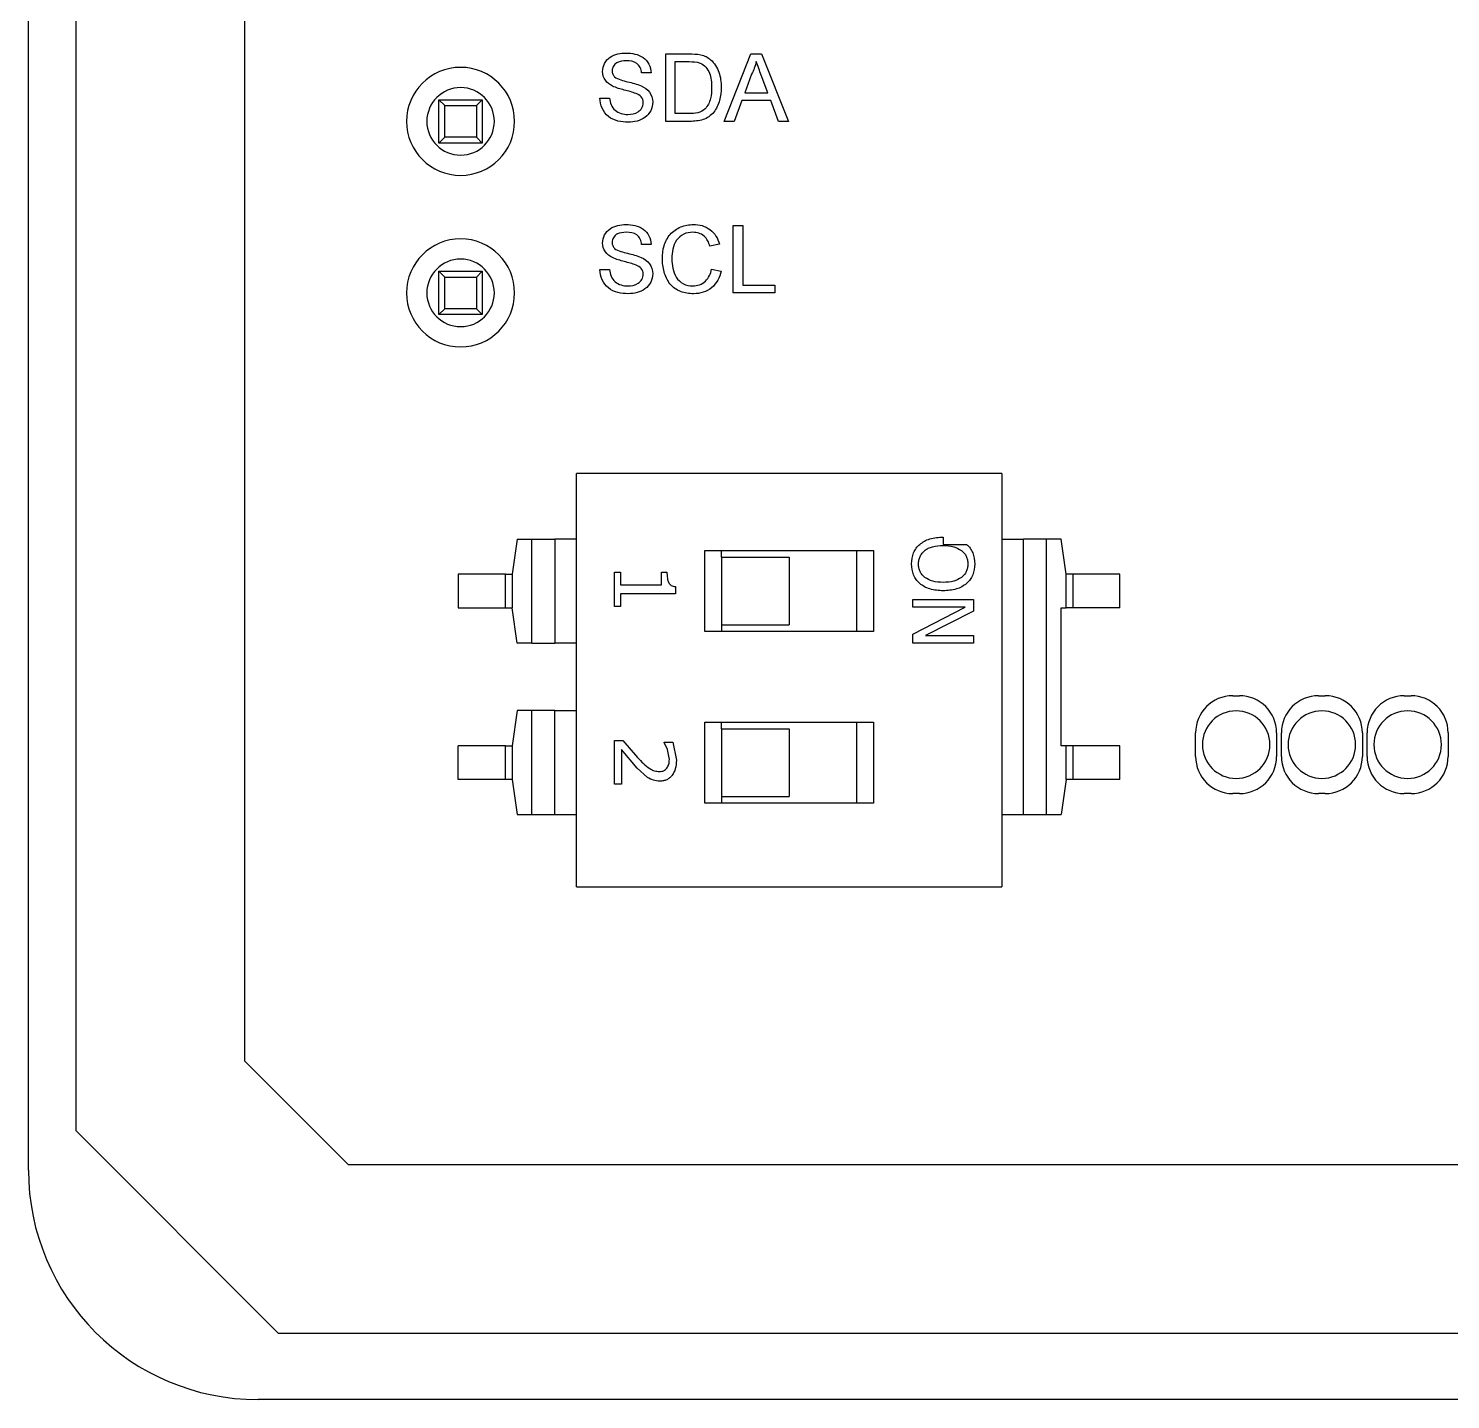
# Model space of a CAD drawing. Header units: millimetres. Extents: x 0 to 418, y 0 to 287.
# Drawn here: x 201.17 to 222.23, y 148.32 to 168.63 of the extents above; entities that cross this region are included whole.
import ezdxf

# ---------------------------------------------------------------- set-up
doc = ezdxf.new("R2010")
doc.units = ezdxf.units.MM

msp = doc.modelspace()

# ---------------------------------------------------------------- linework, layer by layer
at = {"color": 7, "linetype": 'Continuous'}
for p, q in [((201.171, 151.721), (201.171, 185.321)), ((201.871, 184.141), (201.871, 152.304)), ((204.371, 183.102), (204.371, 153.34)), ((210.61, 167.251), (210.61, 168.251)), ((210.61, 168.251), (210.952, 168.251)), ((210.751, 168.136), (210.954, 168.136)), ((210.751, 167.367), (210.751, 168.136)), ((211.473, 167.251), (211.87, 168.251)), ((211.87, 168.251), (212.029, 168.251)), ((212.029, 168.251), (212.426, 167.251)), ((210.392, 167.969), (210.251, 167.969)), ((211.881, 167.951), (211.779, 167.674)), ((212.12, 167.674), (212.023, 167.937)), ((211.779, 167.674), (212.12, 167.674)), ((207.251, 166.931), (207.251, 167.571)), ((207.251, 167.571), (207.337, 167.486)), ((207.251, 167.571), (207.891, 167.571)), ((207.337, 167.017), (207.337, 167.486)), ((207.337, 167.486), (207.806, 167.486)), ((207.891, 167.571), (207.806, 167.486)), ((207.806, 167.486), (207.806, 167.017)), ((207.891, 167.571), (207.891, 166.931)), ((209.635, 167.597), (209.777, 167.597)), ((211.736, 167.559), (211.623, 167.251)), ((212.163, 167.559), (211.736, 167.559)), ((212.277, 167.251), (212.163, 167.559)), ((210.968, 167.251), (210.61, 167.251)), ((210.957, 167.367), (210.751, 167.367)), ((211.623, 167.251), (211.473, 167.251)), ((212.426, 167.251), (212.277, 167.251)), ((207.337, 167.017), (207.251, 166.931)), ((207.806, 167.017), (207.337, 167.017)), ((207.891, 166.931), (207.806, 167.017)), ((207.891, 166.931), (207.251, 166.931)), ((211.61, 164.711), (211.61, 165.711)), ((211.61, 165.711), (211.751, 165.711)), ((211.751, 165.711), (211.751, 164.827)), ((210.392, 165.429), (210.251, 165.429)), ((211.405, 165.433), (211.264, 165.403)), ((207.251, 164.391), (207.251, 165.031)), ((207.251, 165.031), (207.337, 164.946)), ((207.251, 165.031), (207.891, 165.031)), ((207.337, 164.477), (207.337, 164.946)), ((207.337, 164.946), (207.806, 164.946)), ((207.891, 165.031), (207.806, 164.946)), ((207.806, 164.946), (207.806, 164.477)), ((207.891, 165.031), (207.891, 164.391)), ((209.635, 165.057), (209.777, 165.057)), ((211.289, 165.064), (211.43, 165.031)), ((212.225, 164.711), (211.61, 164.711)), ((211.751, 164.827), (212.225, 164.827)), ((212.225, 164.827), (212.225, 164.711)), ((207.337, 164.477), (207.251, 164.391)), ((207.891, 164.391), (207.251, 164.391)), ((207.806, 164.477), (207.337, 164.477)), ((207.891, 164.391), (207.806, 164.477)), ((209.286, 155.915), (209.286, 162.035)), ((215.586, 162.035), (209.286, 162.035)), ((215.586, 162.035), (215.586, 155.915)), ((208.407, 161.065), (208.333, 160.545)), ((208.407, 161.065), (208.626, 161.065)), ((208.626, 159.525), (208.626, 161.065)), ((208.966, 161.065), (208.966, 159.525)), ((209.286, 161.065), (208.966, 161.065)), ((214.717, 161.095), (214.717, 160.987)), ((214.717, 160.987), (215.065, 160.987)), ((215.586, 161.065), (215.907, 161.065)), ((215.907, 156.985), (215.907, 161.065)), ((216.246, 156.985), (216.246, 161.065)), ((216.466, 161.065), (216.246, 161.065)), ((216.539, 160.545), (216.466, 161.065)), ((211.186, 160.895), (213.686, 160.895)), ((211.186, 159.695), (211.186, 160.895)), ((211.436, 160.795), (211.436, 160.895)), ((211.436, 160.795), (212.436, 160.795)), ((211.436, 160.795), (211.436, 159.795)), ((212.436, 160.795), (212.436, 159.795)), ((213.436, 160.895), (213.436, 159.695)), ((213.686, 160.895), (213.686, 159.695)), ((207.536, 160.545), (207.536, 160.045)), ((208.236, 160.545), (207.536, 160.545)), ((208.236, 160.045), (208.236, 160.545)), ((208.333, 160.545), (208.333, 160.045)), ((209.849, 160.576), (209.941, 160.576)), ((209.849, 160.068), (209.849, 160.576)), ((209.941, 160.576), (209.941, 160.388)), ((210.544, 160.576), (210.626, 160.576)), ((210.544, 160.388), (210.544, 160.576)), ((216.539, 160.045), (216.539, 160.545)), ((216.636, 160.545), (216.636, 160.045)), ((217.336, 160.545), (216.636, 160.545)), ((217.336, 160.045), (217.336, 160.545)), ((209.941, 160.388), (210.544, 160.388)), ((210.752, 160.362), (210.752, 160.253)), ((209.941, 160.068), (209.849, 160.068)), ((209.941, 160.253), (209.941, 160.068)), ((210.752, 160.253), (209.941, 160.253)), ((214.267, 160.168), (215.167, 160.168)), ((214.267, 160.056), (214.267, 160.168)), ((215.043, 160.056), (214.267, 160.056)), ((214.267, 159.658), (215.043, 160.056)), ((215.167, 160.168), (215.167, 159.998)), ((207.536, 160.045), (208.236, 160.045)), ((208.407, 159.525), (208.333, 160.045)), ((215.167, 159.998), (214.455, 159.635)), ((216.466, 160.045), (216.539, 160.045)), ((216.466, 158.005), (216.466, 160.045)), ((217.336, 160.045), (216.636, 160.045)), ((213.686, 159.695), (211.186, 159.695)), ((211.436, 159.795), (212.436, 159.795)), ((211.436, 159.795), (211.436, 159.695)), ((214.267, 159.524), (214.267, 159.658)), ((214.455, 159.635), (215.167, 159.635)), ((215.167, 159.635), (215.167, 159.524)), ((208.626, 159.525), (208.407, 159.525)), ((209.286, 159.525), (208.966, 159.525)), ((215.167, 159.524), (214.267, 159.524)), ((219.006, 158.746), (219.106, 158.746)), ((220.276, 158.746), (220.376, 158.746)), ((221.546, 158.746), (221.646, 158.746)), ((208.407, 158.525), (208.333, 158.005)), ((208.626, 158.525), (208.407, 158.525)), ((208.626, 156.985), (208.626, 158.525)), ((208.966, 156.985), (208.966, 158.525)), ((208.966, 158.525), (209.286, 158.525)), ((211.186, 158.355), (213.686, 158.355)), ((211.186, 157.155), (211.186, 158.355)), ((211.436, 158.255), (211.436, 158.355)), ((211.436, 158.255), (211.436, 157.255)), ((211.436, 158.255), (212.436, 158.255)), ((212.436, 158.255), (212.436, 157.255)), ((213.436, 158.355), (213.436, 157.155)), ((213.686, 158.355), (213.686, 157.155)), ((218.456, 157.846), (218.456, 158.196)), ((219.656, 158.196), (219.656, 157.846)), ((219.726, 157.846), (219.726, 158.196)), ((220.926, 158.196), (220.926, 157.846)), ((220.996, 157.846), (220.996, 158.196)), ((222.196, 158.196), (222.196, 157.846)), ((207.536, 157.505), (207.536, 158.005)), ((208.236, 158.005), (207.536, 158.005)), ((208.236, 157.505), (208.236, 158.005)), ((208.333, 158.005), (208.333, 157.505)), ((209.849, 158.081), (209.976, 158.081)), ((209.849, 157.437), (209.849, 158.081)), ((209.976, 158.081), (210.193, 157.829)), ((210.585, 158.059), (210.714, 158.059)), ((210.585, 158.051), (210.585, 158.059)), ((210.635, 157.95), (210.585, 158.051)), ((210.663, 157.801), (210.635, 157.95)), ((210.714, 158.059), (210.768, 157.791)), ((216.539, 158.005), (216.466, 158.005)), ((216.539, 157.505), (216.539, 158.005)), ((216.636, 158.005), (216.636, 157.505)), ((217.336, 158.005), (216.636, 158.005)), ((217.336, 157.505), (217.336, 158.005)), ((209.953, 157.949), (209.953, 157.437)), ((210.186, 157.674), (209.953, 157.949)), ((210.34, 157.534), (210.186, 157.674)), ((208.236, 157.505), (207.536, 157.505)), ((208.333, 157.505), (208.407, 156.985)), ((209.953, 157.437), (209.849, 157.437)), ((216.539, 157.505), (216.466, 156.985)), ((217.336, 157.505), (216.636, 157.505)), ((213.686, 157.155), (211.186, 157.155)), ((211.436, 157.255), (212.436, 157.255)), ((211.436, 157.255), (211.436, 157.155)), ((219.106, 157.296), (219.006, 157.296)), ((220.376, 157.296), (220.276, 157.296)), ((221.646, 157.296), (221.546, 157.296)), ((208.407, 156.985), (208.626, 156.985)), ((208.966, 156.985), (209.286, 156.985)), ((215.586, 156.985), (215.907, 156.985)), ((216.246, 156.985), (216.466, 156.985)), ((209.286, 155.915), (215.586, 155.915)), ((204.371, 153.34), (205.907, 151.804)), ((201.871, 152.304), (204.871, 149.304)), ((205.907, 151.804), (237.823, 151.804)), ((204.871, 149.304), (238.856, 149.304)), ((240.471, 148.321), (204.571, 148.321))]:
    msp.add_line(p, q, dxfattribs=at)
for centre, radius, start, end in [((207.571, 167.251), 0.8, 90, 270), ((207.571, 167.251), 0.8, 270, 90), ((207.571, 167.251), 0.5, 90, 270), ((207.571, 167.251), 0.5, 270, 90), ((207.571, 164.711), 0.8, 90, 270), ((207.571, 164.711), 0.8, 270, 90), ((207.571, 164.711), 0.5, 90, 270), ((207.571, 164.711), 0.5, 270, 90), ((219.006, 158.196), 0.55, 90, 180), ((219.106, 158.196), 0.55, 0, 90), ((220.276, 158.196), 0.55, 90, 180), ((220.376, 158.196), 0.55, 0, 90), ((221.546, 158.196), 0.55, 90, 180), ((221.646, 158.196), 0.55, 0, 90), ((219.056, 158.021), 0.5, 90, 270), ((219.056, 158.021), 0.5, 270, 90), ((220.326, 158.021), 0.5, 90, 270), ((220.326, 158.021), 0.5, 270, 90), ((221.596, 158.021), 0.5, 90, 270), ((221.596, 158.021), 0.5, 270, 90), ((219.006, 157.846), 0.55, 180, 270), ((219.106, 157.846), 0.55, 270, 0), ((220.276, 157.846), 0.55, 180, 270), ((220.376, 157.846), 0.55, 270, 0), ((221.546, 157.846), 0.55, 180, 270), ((221.646, 157.846), 0.55, 270, 0), ((204.571, 151.721), 3.4, 180, 270)]:
    msp.add_arc(centre, radius, start, end, dxfattribs=at)
for points, knots in [([(209.674, 167.99), (209.676, 168.032), (209.684, 168.073), (209.723, 168.146), (209.751, 168.178), (209.853, 168.248), (209.939, 168.262), (210.021, 168.264)], [0, 0, 0, 0, 0.25, 0.25, 0.5, 0.5, 1, 1, 1, 1]), ([(210.027, 168.149), (209.978, 168.148), (209.927, 168.144), (209.865, 168.107), (209.847, 168.089), (209.821, 168.048), (209.816, 168.024), (209.815, 168)], [0, 0, 0, 0, 0.5, 0.5, 0.75, 0.75, 1, 1, 1, 1]), ([(210.021, 168.264), (210.065, 168.263), (210.11, 168.26), (210.196, 168.238), (210.238, 168.222), (210.31, 168.171), (210.339, 168.136), (210.38, 168.058), (210.389, 168.013), (210.392, 167.969)], [0, 0, 0, 0, 0.25, 0.25, 0.5, 0.5, 0.75, 0.75, 1, 1, 1, 1]), ([(210.251, 167.969), (210.248, 167.996), (210.242, 168.023), (210.219, 168.071), (210.202, 168.093), (210.137, 168.141), (210.08, 168.148), (210.027, 168.149)], [0, 0, 0, 0, 0.25, 0.25, 0.5, 0.5, 1, 1, 1, 1]), ([(211.119, 168.115), (211.183, 168.087), (211.231, 168.03), (211.284, 167.9), (211.288, 167.829), (211.289, 167.759)], [0, 0, 0, 0, 0.5, 0.5, 1, 1, 1, 1]), ([(211.128, 168.237), (211.155, 168.23), (211.181, 168.222), (211.23, 168.198), (211.253, 168.182), (211.274, 168.165)], [0, 0, 0, 0, 0.5, 0.5, 1, 1, 1, 1]), ([(211.274, 168.165), (211.331, 168.116), (211.372, 168.05), (211.421, 167.908), (211.43, 167.832), (211.43, 167.757)], [0, 0, 0, 0, 0.5, 0.5, 1, 1, 1, 1]), ([(209.822, 167.774), (209.781, 167.796), (209.742, 167.823), (209.688, 167.898), (209.675, 167.944), (209.674, 167.99)], [0, 0, 0, 0, 0.5, 0.5, 1, 1, 1, 1]), ([(209.815, 168), (209.816, 167.983), (209.818, 167.967), (209.83, 167.936), (209.84, 167.923), (209.851, 167.911)], [0, 0, 0, 0, 0.5, 0.5, 1, 1, 1, 1]), ([(209.851, 167.911), (209.877, 167.889), (209.911, 167.877), (209.977, 167.855), (210.011, 167.846), (210.112, 167.821), (210.18, 167.804), (210.244, 167.777)], [0, 0, 0, 0, 0.25, 0.25, 0.5, 0.5, 1, 1, 1, 1]), ([(210.17, 167.663), (210.113, 167.687), (210.053, 167.699), (209.935, 167.731), (209.876, 167.747), (209.822, 167.774)], [0, 0, 0, 0, 0.5, 0.5, 1, 1, 1, 1]), ([(210.277, 167.528), (210.275, 167.559), (210.267, 167.59), (210.226, 167.637), (210.198, 167.651), (210.17, 167.663)], [0, 0, 0, 0, 0.5, 0.5, 1, 1, 1, 1]), ([(210.244, 167.777), (210.292, 167.755), (210.338, 167.726), (210.401, 167.641), (210.417, 167.588), (210.418, 167.535)], [0, 0, 0, 0, 0.5, 0.5, 1, 1, 1, 1]), ([(211.43, 167.757), (211.429, 167.691), (211.424, 167.626), (211.388, 167.5), (211.361, 167.439), (211.3, 167.363), (211.276, 167.34), (211.223, 167.302), (211.192, 167.288), (211.099, 167.258), (211.033, 167.252), (210.968, 167.251)], [0, 0, 0, 0, 0.25, 0.25, 0.5, 0.5, 0.625, 0.625, 0.75, 0.75, 1, 1, 1, 1]), ([(211.289, 167.759), (211.288, 167.702), (211.285, 167.644), (211.264, 167.561), (211.254, 167.534), (211.229, 167.482), (211.212, 167.459), (211.193, 167.437)], [0, 0, 0, 0, 0.5, 0.5, 0.75, 0.75, 1, 1, 1, 1]), ([(210.054, 167.239), (210.002, 167.239), (209.95, 167.243), (209.85, 167.269), (209.801, 167.291), (209.721, 167.357), (209.69, 167.399), (209.647, 167.494), (209.638, 167.546), (209.635, 167.597)], [0, 0, 0, 0, 0.25, 0.25, 0.5, 0.5, 0.75, 0.75, 1, 1, 1, 1]), ([(209.777, 167.597), (209.781, 167.564), (209.787, 167.53), (209.812, 167.467), (209.832, 167.438), (209.884, 167.395), (209.915, 167.379), (209.98, 167.358), (210.014, 167.355), (210.048, 167.354)], [0, 0, 0, 0, 0.25, 0.25, 0.5, 0.5, 0.75, 0.75, 1, 1, 1, 1]), ([(210.048, 167.354), (210.102, 167.355), (210.157, 167.364), (210.224, 167.408), (210.243, 167.428), (210.269, 167.475), (210.275, 167.502), (210.277, 167.528)], [0, 0, 0, 0, 0.5, 0.5, 0.75, 0.75, 1, 1, 1, 1]), ([(210.418, 167.535), (210.416, 167.492), (210.407, 167.448), (210.366, 167.371), (210.337, 167.337), (210.266, 167.285), (210.226, 167.267), (210.142, 167.244), (210.098, 167.24), (210.054, 167.239)], [0, 0, 0, 0, 0.25, 0.25, 0.5, 0.5, 0.75, 0.75, 1, 1, 1, 1]), ([(211.193, 167.437), (211.163, 167.408), (211.124, 167.388), (211.042, 167.369), (210.999, 167.367), (210.957, 167.367)], [0, 0, 0, 0, 0.5, 0.5, 1, 1, 1, 1]), ([(209.674, 165.45), (209.676, 165.492), (209.684, 165.533), (209.723, 165.606), (209.751, 165.638), (209.853, 165.708), (209.939, 165.722), (210.021, 165.724)], [0, 0, 0, 0, 0.25, 0.25, 0.5, 0.5, 1, 1, 1, 1]), ([(210.027, 165.609), (209.978, 165.608), (209.927, 165.604), (209.865, 165.567), (209.847, 165.549), (209.821, 165.508), (209.816, 165.484), (209.815, 165.46)], [0, 0, 0, 0, 0.5, 0.5, 0.75, 0.75, 1, 1, 1, 1]), ([(210.021, 165.724), (210.065, 165.723), (210.11, 165.72), (210.196, 165.698), (210.238, 165.682), (210.31, 165.631), (210.339, 165.596), (210.38, 165.518), (210.389, 165.473), (210.392, 165.429)], [0, 0, 0, 0, 0.25, 0.25, 0.5, 0.5, 0.75, 0.75, 1, 1, 1, 1]), ([(210.251, 165.429), (210.248, 165.456), (210.242, 165.483), (210.219, 165.531), (210.202, 165.553), (210.137, 165.601), (210.08, 165.608), (210.027, 165.609)], [0, 0, 0, 0, 0.25, 0.25, 0.5, 0.5, 1, 1, 1, 1]), ([(210.559, 165.219), (210.56, 165.283), (210.566, 165.348), (210.604, 165.47), (210.634, 165.529), (210.717, 165.626), (210.772, 165.663), (210.891, 165.713), (210.955, 165.723), (211.019, 165.724)], [0, 0, 0, 0, 0.25, 0.25, 0.5, 0.5, 0.75, 0.75, 1, 1, 1, 1]), ([(211.012, 165.609), (210.965, 165.608), (210.918, 165.601), (210.832, 165.56), (210.796, 165.529), (210.742, 165.451), (210.726, 165.406), (210.705, 165.314), (210.701, 165.267), (210.7, 165.219)], [0, 0, 0, 0, 0.25, 0.25, 0.5, 0.5, 0.75, 0.75, 1, 1, 1, 1]), ([(211.264, 165.403), (211.246, 165.459), (211.22, 165.515), (211.154, 165.573), (211.127, 165.587), (211.071, 165.605), (211.042, 165.608), (211.012, 165.609)], [0, 0, 0, 0, 0.5, 0.5, 0.75, 0.75, 1, 1, 1, 1]), ([(211.019, 165.724), (211.063, 165.723), (211.107, 165.719), (211.19, 165.695), (211.23, 165.675), (211.299, 165.622), (211.329, 165.59), (211.376, 165.516), (211.392, 165.475), (211.405, 165.433)], [0, 0, 0, 0, 0.25, 0.25, 0.5, 0.5, 0.75, 0.75, 1, 1, 1, 1]), ([(209.822, 165.234), (209.781, 165.256), (209.742, 165.283), (209.688, 165.358), (209.675, 165.404), (209.674, 165.45)], [0, 0, 0, 0, 0.5, 0.5, 1, 1, 1, 1]), ([(209.815, 165.46), (209.816, 165.443), (209.818, 165.427), (209.83, 165.396), (209.84, 165.383), (209.851, 165.371)], [0, 0, 0, 0, 0.5, 0.5, 1, 1, 1, 1]), ([(209.851, 165.371), (209.877, 165.349), (209.911, 165.337), (209.977, 165.315), (210.011, 165.306), (210.112, 165.281), (210.18, 165.264), (210.244, 165.237)], [0, 0, 0, 0, 0.25, 0.25, 0.5, 0.5, 1, 1, 1, 1]), ([(210.17, 165.123), (210.113, 165.147), (210.053, 165.159), (209.935, 165.191), (209.876, 165.207), (209.822, 165.234)], [0, 0, 0, 0, 0.5, 0.5, 1, 1, 1, 1]), ([(210.277, 164.988), (210.275, 165.019), (210.267, 165.05), (210.226, 165.097), (210.198, 165.111), (210.17, 165.123)], [0, 0, 0, 0, 0.5, 0.5, 1, 1, 1, 1]), ([(210.244, 165.237), (210.292, 165.215), (210.338, 165.186), (210.401, 165.101), (210.417, 165.048), (210.418, 164.995)], [0, 0, 0, 0, 0.5, 0.5, 1, 1, 1, 1]), ([(211.022, 164.699), (210.956, 164.699), (210.89, 164.707), (210.767, 164.754), (210.712, 164.795), (210.631, 164.899), (210.604, 164.96), (210.567, 165.087), (210.559, 165.153), (210.559, 165.219)], [0, 0, 0, 0, 0.25, 0.25, 0.5, 0.5, 0.75, 0.75, 1, 1, 1, 1]), ([(210.7, 165.219), (210.7, 165.171), (210.704, 165.123), (210.723, 165.029), (210.738, 164.983), (210.79, 164.901), (210.827, 164.869), (210.913, 164.825), (210.961, 164.815), (211.009, 164.814)], [0, 0, 0, 0, 0.25, 0.25, 0.5, 0.5, 0.75, 0.75, 1, 1, 1, 1]), ([(210.054, 164.699), (210.002, 164.699), (209.95, 164.703), (209.85, 164.729), (209.801, 164.751), (209.721, 164.817), (209.69, 164.859), (209.647, 164.954), (209.638, 165.006), (209.635, 165.057)], [0, 0, 0, 0, 0.25, 0.25, 0.5, 0.5, 0.75, 0.75, 1, 1, 1, 1]), ([(209.777, 165.057), (209.781, 165.024), (209.787, 164.99), (209.812, 164.927), (209.832, 164.898), (209.884, 164.855), (209.915, 164.839), (209.98, 164.818), (210.014, 164.815), (210.048, 164.814)], [0, 0, 0, 0, 0.25, 0.25, 0.5, 0.5, 0.75, 0.75, 1, 1, 1, 1]), ([(210.048, 164.814), (210.102, 164.815), (210.157, 164.824), (210.224, 164.868), (210.243, 164.888), (210.269, 164.935), (210.275, 164.962), (210.277, 164.988)], [0, 0, 0, 0, 0.5, 0.5, 0.75, 0.75, 1, 1, 1, 1]), ([(210.418, 164.995), (210.416, 164.952), (210.407, 164.908), (210.366, 164.831), (210.337, 164.797), (210.266, 164.745), (210.226, 164.727), (210.142, 164.704), (210.098, 164.7), (210.054, 164.699)], [0, 0, 0, 0, 0.25, 0.25, 0.5, 0.5, 0.75, 0.75, 1, 1, 1, 1]), ([(211.009, 164.814), (211.043, 164.815), (211.078, 164.819), (211.142, 164.842), (211.172, 164.861), (211.247, 164.931), (211.274, 164.997), (211.289, 165.064)], [0, 0, 0, 0, 0.25, 0.25, 0.5, 0.5, 1, 1, 1, 1]), ([(211.43, 165.031), (211.418, 164.985), (211.402, 164.94), (211.355, 164.857), (211.325, 164.819), (211.252, 164.757), (211.209, 164.734), (211.118, 164.705), (211.07, 164.7), (211.022, 164.699)], [0, 0, 0, 0, 0.25, 0.25, 0.5, 0.5, 0.75, 0.75, 1, 1, 1, 1]), ([(214.248, 160.697), (214.254, 160.753), (214.261, 160.836), (214.315, 160.932), (214.352, 160.969), (214.371, 160.987)], [0, 0, 0, 0, 0.5143925, 0.7549791, 1, 1, 1, 1]), ([(214.352, 160.696), (214.353, 160.716), (214.355, 160.754), (214.374, 160.808), (214.404, 160.856), (214.445, 160.898), (214.498, 160.931), (214.588, 160.964), (214.664, 160.967), (214.717, 160.97)], [0, 0, 0, 0, 0.114237, 0.222304, 0.330029, 0.443296, 0.561439, 0.690848, 1, 1, 1, 1]), ([(214.371, 160.987), (214.393, 161.004), (214.438, 161.038), (214.554, 161.085), (214.65, 161.091), (214.717, 161.095)], [0, 0, 0, 0, 0.223738, 0.459531, 1, 1, 1, 1]), ([(214.717, 160.97), (214.771, 160.968), (214.868, 160.965), (214.952, 160.918), (214.989, 160.896)], [0, 0, 0, 0, 0.5522353, 1, 1, 1, 1]), ([(215.065, 160.987), (215.083, 160.968), (215.12, 160.931), (215.174, 160.836), (215.181, 160.753), (215.186, 160.697)], [0, 0, 0, 0, 0.244734, 0.485279, 1, 1, 1, 1]), ([(214.371, 160.407), (214.352, 160.426), (214.315, 160.463), (214.261, 160.559), (214.254, 160.641), (214.248, 160.697)], [0, 0, 0, 0, 0.245502, 0.486302, 1, 1, 1, 1]), ([(214.717, 160.424), (214.665, 160.426), (214.57, 160.431), (214.463, 160.48), (214.404, 160.535), (214.373, 160.583), (214.355, 160.637), (214.353, 160.676), (214.352, 160.696)], [0, 0, 0, 0, 0.304103, 0.555483, 0.666423, 0.773209, 0.88236, 1, 1, 1, 1]), ([(214.989, 160.896), (215.004, 160.884), (215.032, 160.859), (215.062, 160.811), (215.08, 160.756), (215.082, 160.717), (215.083, 160.696)], [0, 0, 0, 0, 0.248661, 0.488727, 0.734669, 1, 1, 1, 1]), ([(215.083, 160.696), (215.082, 160.676), (215.08, 160.637), (215.062, 160.582), (215.032, 160.534), (215.004, 160.51), (214.989, 160.497)], [0, 0, 0, 0, 0.265719, 0.511702, 0.751582, 1, 1, 1, 1]), ([(215.186, 160.697), (215.181, 160.641), (215.174, 160.559), (215.12, 160.463), (215.083, 160.426), (215.065, 160.407)], [0, 0, 0, 0, 0.514649, 0.755224, 1, 1, 1, 1]), ([(210.626, 160.576), (210.627, 160.546), (210.629, 160.492), (210.644, 160.43), (210.667, 160.395), (210.69, 160.378), (210.719, 160.366), (210.74, 160.363), (210.752, 160.362)], [0, 0, 0, 0, 0.329395, 0.5741, 0.671921, 0.770206, 0.877366, 1, 1, 1, 1]), ([(214.989, 160.497), (214.952, 160.476), (214.868, 160.428), (214.771, 160.425), (214.717, 160.424)], [0, 0, 0, 0, 0.448488, 1, 1, 1, 1]), ([(214.717, 160.299), (214.65, 160.303), (214.554, 160.309), (214.438, 160.356), (214.393, 160.39), (214.371, 160.407)], [0, 0, 0, 0, 0.541203, 0.776728, 1, 1, 1, 1]), ([(215.065, 160.407), (215.042, 160.39), (214.996, 160.356), (214.88, 160.309), (214.784, 160.303), (214.717, 160.299)], [0, 0, 0, 0, 0.226027, 0.462696, 1, 1, 1, 1]), ([(210.193, 157.829), (210.249, 157.769), (210.322, 157.691), (210.44, 157.629), (210.49, 157.625), (210.514, 157.623)], [0, 0, 0, 0, 0.62163, 0.814809, 1, 1, 1, 1]), ([(210.768, 157.791), (210.765, 157.748), (210.761, 157.667), (210.716, 157.577), (210.667, 157.526), (210.624, 157.499), (210.574, 157.483), (210.539, 157.481), (210.52, 157.48)], [0, 0, 0, 0, 0.289704, 0.539354, 0.653027, 0.763373, 0.877003, 1, 1, 1, 1]), ([(210.627, 157.674), (210.638, 157.692), (210.66, 157.732), (210.662, 157.777), (210.663, 157.801)], [0, 0, 0, 0, 0.467754, 1, 1, 1, 1]), ([(210.52, 157.48), (210.488, 157.483), (210.424, 157.487), (210.368, 157.519), (210.34, 157.534)], [0, 0, 0, 0, 0.504488, 1, 1, 1, 1]), ([(210.514, 157.623), (210.526, 157.623), (210.548, 157.624), (210.579, 157.634), (210.607, 157.65), (210.62, 157.666), (210.627, 157.674)], [0, 0, 0, 0, 0.272849, 0.521292, 0.758627, 1, 1, 1, 1])]:
    msp.add_open_spline(points, degree=3, knots=knots, dxfattribs=at)
for points in [[(210.952, 168.251), (211.011, 168.251), (211.071, 168.25), (211.128, 168.237)], [(210.954, 168.136), (211.009, 168.135), (211.066, 168.135), (211.119, 168.115)], [(211.95, 168.136), (211.934, 168.072), (211.911, 168.01), (211.881, 167.951)], [(212.023, 167.937), (211.999, 168.004), (211.974, 168.07), (211.95, 168.136)], [(208.626, 161.065), (208.639, 161.065), (208.666, 161.065), (208.747, 161.065), (208.85, 161.065), (208.927, 161.065), (208.966, 161.065)], [(216.246, 161.065), (216.233, 161.065), (216.207, 161.065), (216.126, 161.065), (216.023, 161.065), (215.946, 161.065), (215.907, 161.065)], [(208.236, 160.545), (208.247, 160.545), (208.269, 160.545), (208.299, 160.545), (208.322, 160.545), (208.33, 160.545), (208.333, 160.545)], [(216.636, 160.545), (216.625, 160.545), (216.603, 160.545), (216.574, 160.545), (216.551, 160.545), (216.543, 160.545), (216.539, 160.545)], [(208.236, 160.045), (208.247, 160.045), (208.269, 160.045), (208.299, 160.045), (208.322, 160.045), (208.33, 160.045), (208.333, 160.045)], [(216.636, 160.045), (216.625, 160.045), (216.603, 160.045), (216.574, 160.045), (216.551, 160.045), (216.543, 160.045), (216.539, 160.045)], [(208.626, 159.525), (208.639, 159.525), (208.666, 159.525), (208.747, 159.525), (208.85, 159.525), (208.927, 159.525), (208.966, 159.525)], [(208.966, 158.525), (208.927, 158.525), (208.85, 158.525), (208.747, 158.525), (208.666, 158.525), (208.639, 158.525), (208.626, 158.525)], [(208.236, 158.005), (208.247, 158.005), (208.269, 158.005), (208.299, 158.005), (208.322, 158.005), (208.33, 158.005), (208.333, 158.005)], [(216.636, 158.005), (216.625, 158.005), (216.603, 158.005), (216.574, 158.005), (216.551, 158.005), (216.543, 158.005), (216.539, 158.005)], [(208.333, 157.505), (208.33, 157.505), (208.322, 157.505), (208.299, 157.505), (208.269, 157.505), (208.247, 157.505), (208.236, 157.505)], [(216.636, 157.505), (216.625, 157.505), (216.603, 157.505), (216.574, 157.505), (216.551, 157.505), (216.543, 157.505), (216.539, 157.505)], [(208.626, 156.985), (208.639, 156.985), (208.666, 156.985), (208.747, 156.985), (208.85, 156.985), (208.927, 156.985), (208.966, 156.985)], [(215.907, 156.985), (215.946, 156.985), (216.023, 156.985), (216.126, 156.985), (216.207, 156.985), (216.233, 156.985), (216.246, 156.985)]]:
    msp.add_open_spline(points, degree=3, dxfattribs=at)

doc.saveas('drawing.dxf')
